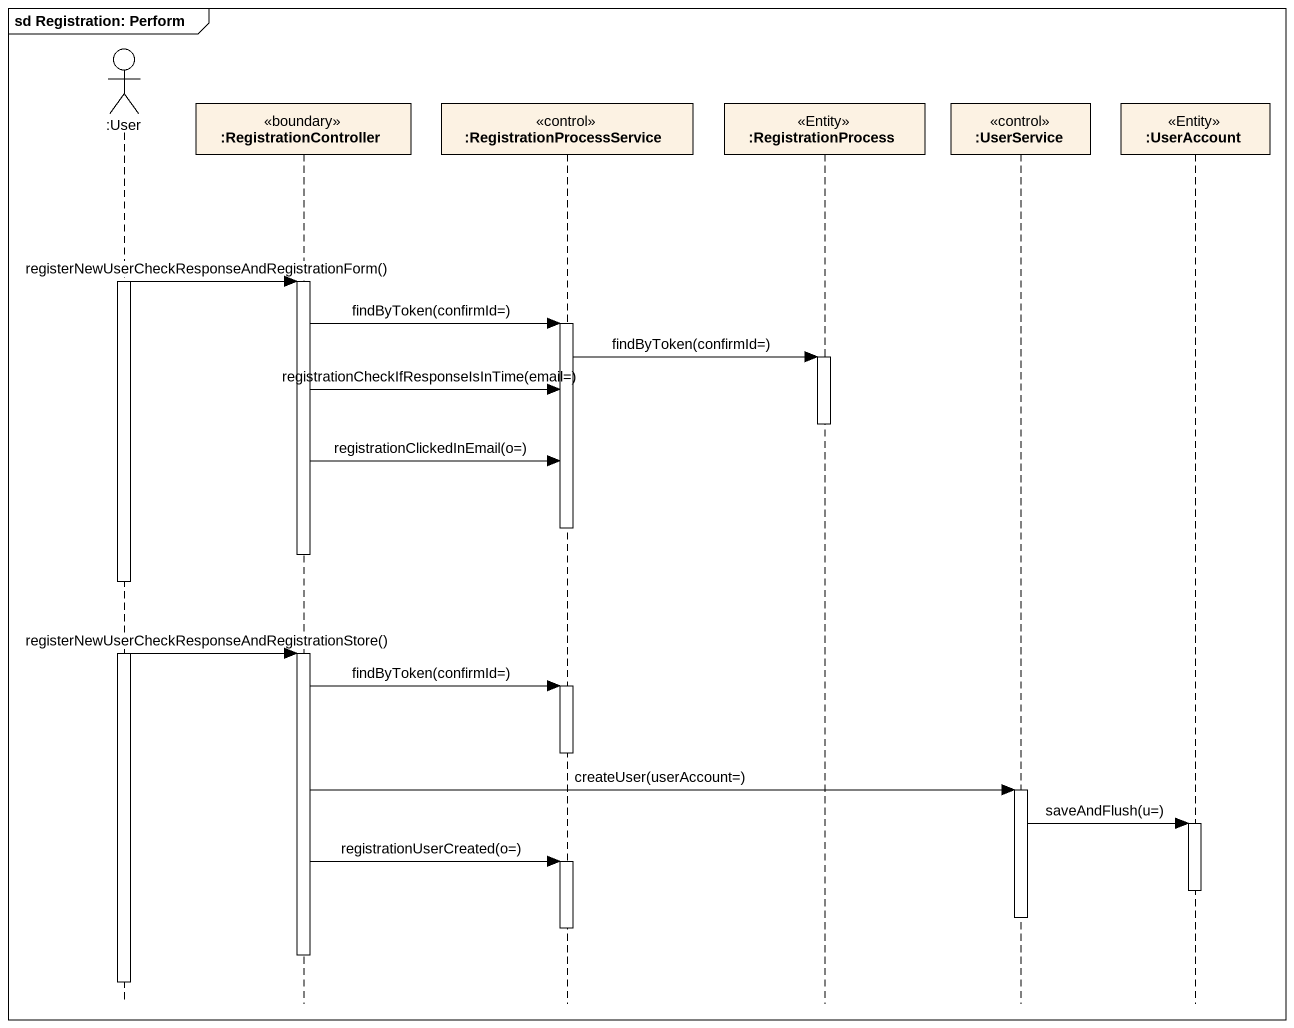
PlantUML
@startuml
mainframe sd Registration: Perform
hide footbox
actor ":User" as User
participant ":RegistrationController" as RegistrationController <<boundary>>
participant ":RegistrationProcessService" as RegistrationProcessService <<control>>
participant ":RegistrationProcess" as RegistrationProcess <<Entity>>
participant ":UserService" as UserService <<control>>
participant ":UserAccount" as UserAccount <<Entity>>

activate User
User -> RegistrationController : registerNewUserCheckResponseAndRegistrationForm()
activate RegistrationController
RegistrationController -> RegistrationProcessService : findByToken(confirmId=)
activate RegistrationProcessService
RegistrationProcessService -> RegistrationProcess : findByToken(confirmId=)
activate RegistrationProcess
RegistrationController -> RegistrationProcessService : registrationCheckIfResponseIsInTime(email=)
deactivate RegistrationProcess
RegistrationController -> RegistrationProcessService : registrationClickedInEmail(o=)
deactivate RegistrationProcessService
deactivate RegistrationController
User -> RegistrationController : registerNewUserCheckResponseAndRegistrationStore()
activate RegistrationController
RegistrationController -> RegistrationProcessService : findByToken(confirmId=)
activate RegistrationProcessService
deactivate RegistrationProcessService
RegistrationController -> UserService : createUser(userAccount=)
activate UserService
UserService -> UserAccount : saveAndFlush(u=)
activate UserAccount
RegistrationController -> RegistrationProcessService : registrationUserCreated(o=)
activate RegistrationProcessService
deactivate UserAccount
deactivate UserService
deactivate RegistrationProcessService
deactivate RegistrationController
deactivate User
@enduml
